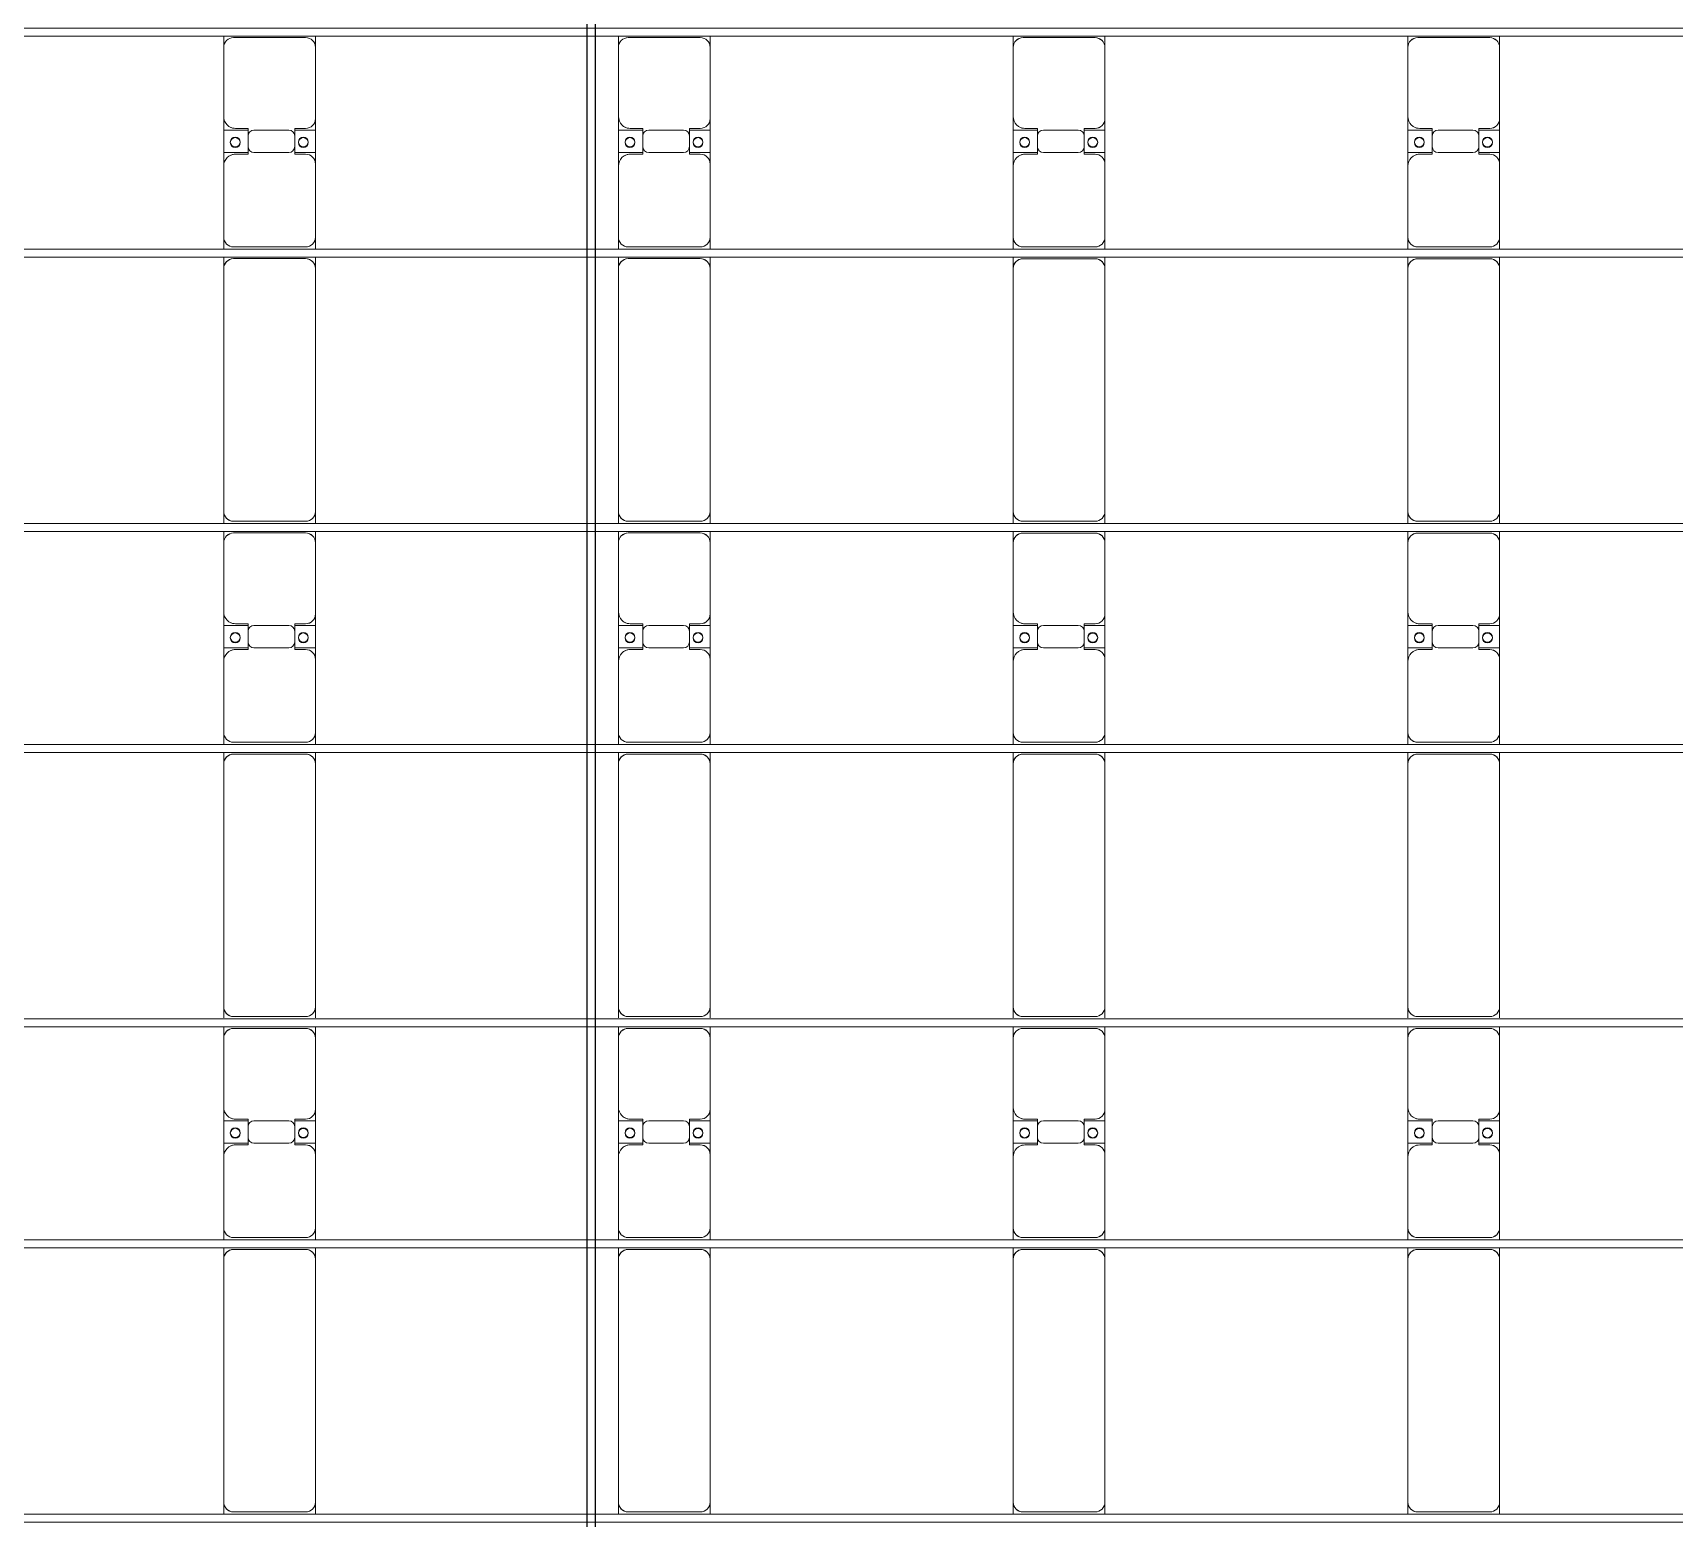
# Model space of a CAD drawing. Header units: millimetres. Extents: x -147246 to 112336, y -213734 to -86506.
# Drawn here: x -89315 to -80998, y -177420 to -169893 of the extents above; entities that cross this region are included whole.
import ezdxf

# ---------------------------------------------------------------- set-up
doc = ezdxf.new("R2010")
doc.units = ezdxf.units.MM
doc.layers.add('A-GENM', color=13, linetype='Continuous', lineweight=9)
doc.layers.add('S-BEAM', color=12, linetype='Continuous', lineweight=9)

# ---------------------------------------------------------------- blocks, each defined once
blk = doc.blocks.new('Dầm C52 - Hộp 40x60-25898-BỐ TRÍ KHUNG KẾT CẤU BÈ PIN 05')
at = {"layer": 'S-BEAM', "color": 3, "lineweight": 25}
for p, q in [((-55982.1, 20), (55982.1, 20)), ((55982.1, -20), (-55982.1, -20))]:
    blk.add_line(p, q, dxfattribs=at)
blk = doc.blocks.new('Dai phao do pin - DẢI PHAO ĐỠ PIN-V5-BỐ TRÍ KHUNG KẾT CẤU BÈ PIN 05')
at = {"layer": 'A-GENM', "color": 7}
for p, q in [((24418.5, 241.6), (24479.7, 241.6)), ((24429.7, 191.6), (24429.7, -173.4)), ((25710.3, 241.6), (24479.7, 241.6)), ((25710.3, 241.6), (25768.5, 241.6)), ((25760.3, -173.4), (25760.3, 191.6)), ((25808.5, 241.6), (25869.7, 241.6)), ((25819.7, 191.6), (25819.7, -173.4)), ((26229.7, 241.6), (25869.7, 241.6)), ((26229.7, 241.6), (26412.2, 241.6)), ((26289.7, 118.2), (26289.7, 181.6)), ((26297.8, 241.6), (26480.3, 241.6)), ((26297.8, 118.2), (26297.8, 241.6)), ((26412.2, 241.6), (26412.2, 118.2)), ((26420.3, 181.6), (26420.3, 118.2)), ((26830.3, 241.6), (26480.3, 241.6)), ((26830.3, 241.6), (26888.5, 241.6)), ((26880.3, -173.4), (26880.3, 191.6)), ((26933.6, 241.6), (26989.7, 241.6)), ((26939.7, 191.6), (26939.7, -173.4)), ((28220.3, 241.6), (26989.7, 241.6)), ((28220.3, 241.6), (28278.5, 241.6)), ((28270.3, -173.4), (28270.3, 191.6)), ((28318.5, 241.6), (28379.7, 241.6)), ((28329.7, 191.6), (28329.7, -173.4)), ((28739.7, 241.6), (28379.7, 241.6)), ((28739.7, 241.6), (28922.2, 241.6)), ((28799.7, 118.2), (28799.7, 181.6)), ((28807.8, 241.6), (28990.3, 241.6)), ((28807.8, 118.2), (28807.8, 241.6)), ((28922.2, 241.6), (28922.2, 118.2)), ((28930.3, 181.6), (28930.3, 118.2)), ((29340.3, 241.6), (28990.3, 241.6)), ((29340.3, 241.6), (29398.5, 241.6)), ((29390.3, -173.4), (29390.3, 191.6)), ((29438.5, 241.6), (29499.7, 241.6)), ((29449.7, 191.6), (29449.7, -173.4)), ((30730.3, 241.6), (29499.7, 241.6)), ((30730.3, 241.6), (30788.5, 241.6)), ((30780.3, -173.4), (30780.3, 191.6)), ((30828.5, 241.6), (30889.7, 241.6)), ((30839.7, 191.6), (30839.7, -173.4)), ((31249.7, 241.6), (30889.7, 241.6)), ((31249.7, 241.6), (31432.2, 241.6)), ((31309.7, 118.2), (31309.7, 181.6)), ((31317.8, 241.6), (31500.3, 241.6)), ((31317.8, 118.2), (31317.8, 241.6)), ((31432.2, 241.6), (31432.2, 118.2)), ((31440.3, 181.6), (31440.3, 118.2)), ((31850.3, 241.6), (31500.3, 241.6)), ((31850.3, 241.6), (31908.5, 241.6)), ((31900.3, -173.4), (31900.3, 191.6)), ((26382.2, 118.2), (26289.7, 118.2)), ((26297.8, 88.2), (26297.8, -88.2)), ((26420.3, 118.2), (26327.8, 118.2)), ((26412.2, -88.2), (26412.2, 88.2)), ((28892.2, 118.2), (28799.7, 118.2)), ((28807.8, 88.2), (28807.8, -88.2)), ((28930.3, 118.2), (28837.8, 118.2)), ((28922.2, -88.2), (28922.2, 88.2)), ((31402.2, 118.2), (31309.7, 118.2)), ((31317.8, 88.2), (31317.8, -88.2)), ((31440.3, 118.2), (31347.8, 118.2)), ((31432.2, -88.2), (31432.2, 88.2)), ((26289.7, -173.4), (26289.7, -118.2)), ((26289.7, -118.2), (26382.2, -118.2)), ((26297.8, -223.4), (26297.8, -118.2)), ((26327.8, -118.2), (26420.3, -118.2)), ((26412.2, -118.2), (26412.2, -223.4)), ((26420.3, -118.2), (26420.3, -173.4)), ((28799.7, -173.4), (28799.7, -118.2)), ((28799.7, -118.2), (28892.2, -118.2)), ((28807.8, -223.4), (28807.8, -118.2)), ((28837.8, -118.2), (28930.3, -118.2)), ((28922.2, -118.2), (28922.2, -223.4)), ((28930.3, -118.2), (28930.3, -173.4)), ((31309.7, -173.4), (31309.7, -118.2)), ((31309.7, -118.2), (31402.2, -118.2)), ((31317.8, -223.4), (31317.8, -118.2)), ((31347.8, -118.2), (31440.3, -118.2)), ((31432.2, -118.2), (31432.2, -223.4)), ((31440.3, -118.2), (31440.3, -173.4)), ((24479.7, -223.4), (24418.5, -223.4)), ((24479.7, -223.4), (25710.3, -223.4)), ((25768.5, -223.4), (25710.3, -223.4)), ((25869.7, -223.4), (25808.5, -223.4)), ((25869.7, -223.4), (26239.7, -223.4)), ((26412.2, -223.4), (26239.7, -223.4)), ((26470.3, -223.4), (26297.8, -223.4)), ((26470.3, -223.4), (26830.3, -223.4)), ((26888.5, -223.4), (26830.3, -223.4)), ((26989.7, -223.4), (26933.6, -223.4)), ((26989.7, -223.4), (28220.3, -223.4)), ((28278.5, -223.4), (28220.3, -223.4)), ((28379.7, -223.4), (28318.5, -223.4)), ((28379.7, -223.4), (28749.7, -223.4)), ((28922.2, -223.4), (28749.7, -223.4)), ((28980.3, -223.4), (28807.8, -223.4)), ((28980.3, -223.4), (29340.3, -223.4)), ((29398.5, -223.4), (29340.3, -223.4)), ((29499.7, -223.4), (29438.5, -223.4)), ((29499.7, -223.4), (30730.3, -223.4)), ((30788.5, -223.4), (30730.3, -223.4)), ((30889.7, -223.4), (30828.5, -223.4)), ((30889.7, -223.4), (31259.7, -223.4)), ((31432.2, -223.4), (31259.7, -223.4)), ((31490.3, -223.4), (31317.8, -223.4)), ((31490.3, -223.4), (31850.3, -223.4)), ((31908.5, -223.4), (31850.3, -223.4))]:
    blk.add_line(p, q, dxfattribs=at)
for centre, radius, start, end in [((24479.7, 191.6), 50, 90, 180), ((24479.7, 191.6), 50, 105, 180), ((25710.3, 191.6), 50, 360, 90), ((25710.3, 191.6), 50, 15, 90), ((25869.7, 191.6), 50, 90, 180), ((25869.7, 191.6), 50, 135, 180), ((26229.7, 181.6), 60, 0, 90), ((26229.7, 181.6), 60, 0, 30), ((26348.6, 183.2), 25, 360, 180), ((26348.6, 183.2), 25, 180, 0), ((26351.4, 183.2), 25, 0, 180), ((26351.4, 183.2), 25, 180, 0), ((26480.3, 181.6), 60, 90, 180), ((26480.3, 181.6), 60, 150, 180), ((26830.3, 191.6), 50, 360, 90), ((26830.3, 191.6), 50, 360, 45), ((26989.7, 191.6), 50, 90, 180), ((26989.7, 191.6), 50, 105, 180), ((28220.3, 191.6), 50, 0, 90), ((28220.3, 191.6), 50, 15, 90), ((28379.7, 191.6), 50, 90, 180), ((28379.7, 191.6), 50, 135, 180), ((28739.7, 181.6), 60, 360, 90), ((28739.7, 181.6), 60, 360, 30), ((28858.6, 183.2), 25, 360, 180), ((28858.6, 183.2), 25, 180, 0), ((28861.4, 183.2), 25, 0, 180), ((28861.4, 183.2), 25, 180, 360), ((28990.3, 181.6), 60, 90, 180), ((28990.3, 181.6), 60, 150, 180), ((29340.3, 191.6), 50, 0, 90), ((29340.3, 191.6), 50, 0, 45), ((29499.7, 191.6), 50, 90, 180), ((29499.7, 191.6), 50, 105, 180), ((30730.3, 191.6), 50, 0, 90), ((30730.3, 191.6), 50, 15, 90), ((30889.7, 191.6), 50, 90, 180), ((30889.7, 191.6), 50, 135, 180), ((31249.7, 181.6), 60, 360, 90), ((31249.7, 181.6), 60, 360, 30), ((31368.6, 183.2), 25, 360, 180), ((31368.6, 183.2), 25, 180, 360), ((31371.4, 183.2), 25, 0, 180), ((31371.4, 183.2), 25, 180, 0), ((31500.3, 181.6), 60, 90, 180), ((31500.3, 181.6), 60, 150, 180), ((31850.3, 191.6), 50, 0, 90), ((31850.3, 191.6), 50, 0, 45), ((26327.8, 88.2), 30, 90, 180), ((26382.2, 88.2), 30, 360, 90), ((28837.8, 88.2), 30, 90, 180), ((28892.2, 88.2), 30, 0, 90), ((31347.8, 88.2), 30, 90, 180), ((31402.2, 88.2), 30, 0, 90), ((26327.8, -88.2), 30, 180, 270), ((26348.6, -161.8), 25, 360, 180), ((26348.6, -161.8), 25, 180, 360), ((26351.4, -161.8), 25, 360, 180), ((26351.4, -161.8), 25, 180, 360), ((26382.2, -88.2), 30, 270, 0), ((28837.8, -88.2), 30, 180, 270), ((28858.6, -161.8), 25, 360, 180), ((28858.6, -161.8), 25, 180, 360), ((28861.4, -161.8), 25, 0, 180), ((28861.4, -161.8), 25, 180, 360), ((28892.2, -88.2), 30, 270, 360), ((31347.8, -88.2), 30, 180, 270), ((31368.6, -161.8), 25, 360, 180), ((31368.6, -161.8), 25, 180, 360), ((31371.4, -161.8), 25, 360, 180), ((31371.4, -161.8), 25, 180, 0), ((31402.2, -88.2), 30, 270, 0), ((24479.7, -173.4), 50, 180, 270), ((24479.7, -173.4), 50, 180, 270), ((25710.3, -173.4), 50, 270, 360), ((25710.3, -173.4), 50, 285, 360), ((25869.7, -173.4), 50, 180, 270), ((25869.7, -173.4), 50, 180, 225), ((26239.7, -173.4), 50, 270, 0), ((26239.7, -173.4), 50, 315, 0), ((26470.3, -173.4), 50, 180, 270), ((26470.3, -173.4), 50, 180, 225), ((26830.3, -173.4), 50, 270, 0), ((26830.3, -173.4), 50, 315, 360), ((26989.7, -173.4), 50, 180, 270), ((26989.7, -173.4), 50, 180, 270), ((28220.3, -173.4), 50, 270, 360), ((28220.3, -173.4), 50, 285, 360), ((28379.7, -173.4), 50, 180, 270), ((28379.7, -173.4), 50, 180, 225), ((28749.7, -173.4), 50, 270, 360), ((28749.7, -173.4), 50, 315, 0), ((28980.3, -173.4), 50, 180, 270), ((28980.3, -173.4), 50, 180, 225), ((29340.3, -173.4), 50, 270, 360), ((29340.3, -173.4), 50, 315, 360), ((29499.7, -173.4), 50, 180, 270), ((29499.7, -173.4), 50, 180, 270), ((30730.3, -173.4), 50, 270, 0), ((30730.3, -173.4), 50, 285, 0), ((30889.7, -173.4), 50, 180, 270), ((30889.7, -173.4), 50, 180, 225), ((31259.7, -173.4), 50, 270, 360), ((31259.7, -173.4), 50, 315, 0), ((31490.3, -173.4), 50, 180, 270), ((31490.3, -173.4), 50, 180, 225), ((31850.3, -173.4), 50, 270, 0), ((31850.3, -173.4), 50, 315, 0)]:
    blk.add_arc(centre, radius, start, end, dxfattribs=at)
blk = doc.blocks.new('Dai phao do pin - DẢI PHAO ĐỠ PIN-V6-BỐ TRÍ KHUNG KẾT CẤU BÈ PIN 05')
at = {"layer": 'A-GENM', "color": 7}
for p, q in [((24418.5, 241.6), (24479.7, 241.6)), ((24429.7, 191.6), (24429.7, -173.4)), ((25710.3, 241.6), (24479.7, 241.6)), ((25710.3, 241.6), (25768.5, 241.6)), ((25760.3, -173.4), (25760.3, 191.6)), ((25808.5, 241.6), (25869.7, 241.6)), ((25819.7, 191.6), (25819.7, -173.4)), ((26229.7, 241.6), (25869.7, 241.6)), ((26229.7, 241.6), (26412.2, 241.6)), ((26289.7, 118.2), (26289.7, 181.6)), ((26297.8, 241.6), (26480.3, 241.6)), ((26297.8, 118.2), (26297.8, 241.6)), ((26412.2, 241.6), (26412.2, 118.2)), ((26420.3, 181.6), (26420.3, 118.2)), ((26830.3, 241.6), (26480.3, 241.6)), ((26830.3, 241.6), (26888.5, 241.6)), ((26880.3, -173.4), (26880.3, 191.6)), ((26933.6, 241.6), (26989.7, 241.6)), ((26939.7, 191.6), (26939.7, -173.4)), ((28220.3, 241.6), (26989.7, 241.6)), ((28220.3, 241.6), (28278.5, 241.6)), ((28270.3, -173.4), (28270.3, 191.6)), ((28318.5, 241.6), (28379.7, 241.6)), ((28329.7, 191.6), (28329.7, -173.4)), ((28739.7, 241.6), (28379.7, 241.6)), ((28739.7, 241.6), (28922.2, 241.6)), ((28799.7, 118.2), (28799.7, 181.6)), ((28807.8, 241.6), (28990.3, 241.6)), ((28807.8, 118.2), (28807.8, 241.6)), ((28922.2, 241.6), (28922.2, 118.2)), ((28930.3, 181.6), (28930.3, 118.2)), ((29340.3, 241.6), (28990.3, 241.6)), ((29340.3, 241.6), (29398.5, 241.6)), ((29390.3, -173.4), (29390.3, 191.6)), ((29438.5, 241.6), (29499.7, 241.6)), ((29449.7, 191.6), (29449.7, -173.4)), ((30730.3, 241.6), (29499.7, 241.6)), ((30730.3, 241.6), (30788.5, 241.6)), ((30780.3, -173.4), (30780.3, 191.6)), ((30828.5, 241.6), (30889.7, 241.6)), ((30839.7, 191.6), (30839.7, -173.4)), ((31249.7, 241.6), (30889.7, 241.6)), ((31249.7, 241.6), (31432.2, 241.6)), ((31309.7, 118.2), (31309.7, 181.6)), ((31317.8, 241.6), (31500.3, 241.6)), ((31317.8, 118.2), (31317.8, 241.6)), ((31432.2, 241.6), (31432.2, 118.2)), ((31440.3, 181.6), (31440.3, 118.2)), ((31850.3, 241.6), (31500.3, 241.6)), ((31850.3, 241.6), (31908.5, 241.6)), ((31900.3, -173.4), (31900.3, 191.6)), ((26382.2, 118.2), (26289.7, 118.2)), ((26297.8, 88.2), (26297.8, -88.2)), ((26420.3, 118.2), (26327.8, 118.2)), ((26412.2, -88.2), (26412.2, 88.2)), ((28892.2, 118.2), (28799.7, 118.2)), ((28807.8, 88.2), (28807.8, -88.2)), ((28930.3, 118.2), (28837.8, 118.2)), ((28922.2, -88.2), (28922.2, 88.2)), ((31402.2, 118.2), (31309.7, 118.2)), ((31317.8, 88.2), (31317.8, -88.2)), ((31440.3, 118.2), (31347.8, 118.2)), ((31432.2, -88.2), (31432.2, 88.2)), ((26289.7, -173.4), (26289.7, -118.2)), ((26289.7, -118.2), (26382.2, -118.2)), ((26297.8, -223.4), (26297.8, -118.2)), ((26327.8, -118.2), (26420.3, -118.2)), ((26412.2, -118.2), (26412.2, -223.4)), ((26420.3, -118.2), (26420.3, -173.4)), ((28799.7, -173.4), (28799.7, -118.2)), ((28799.7, -118.2), (28892.2, -118.2)), ((28807.8, -223.4), (28807.8, -118.2)), ((28837.8, -118.2), (28930.3, -118.2)), ((28922.2, -118.2), (28922.2, -223.4)), ((28930.3, -118.2), (28930.3, -173.4)), ((31309.7, -173.4), (31309.7, -118.2)), ((31309.7, -118.2), (31402.2, -118.2)), ((31317.8, -223.4), (31317.8, -118.2)), ((31347.8, -118.2), (31440.3, -118.2)), ((31432.2, -118.2), (31432.2, -223.4)), ((31440.3, -118.2), (31440.3, -173.4)), ((24479.7, -223.4), (24418.5, -223.4)), ((24479.7, -223.4), (25710.3, -223.4)), ((25768.5, -223.4), (25710.3, -223.4)), ((25869.7, -223.4), (25808.5, -223.4)), ((25869.7, -223.4), (26239.7, -223.4)), ((26412.2, -223.4), (26239.7, -223.4)), ((26470.3, -223.4), (26297.8, -223.4)), ((26470.3, -223.4), (26830.3, -223.4)), ((26888.5, -223.4), (26830.3, -223.4)), ((26989.7, -223.4), (26933.6, -223.4)), ((26989.7, -223.4), (28220.3, -223.4)), ((28278.5, -223.4), (28220.3, -223.4)), ((28379.7, -223.4), (28318.5, -223.4)), ((28379.7, -223.4), (28749.7, -223.4)), ((28922.2, -223.4), (28749.7, -223.4)), ((28980.3, -223.4), (28807.8, -223.4)), ((28980.3, -223.4), (29340.3, -223.4)), ((29398.5, -223.4), (29340.3, -223.4)), ((29499.7, -223.4), (29438.5, -223.4)), ((29499.7, -223.4), (30730.3, -223.4)), ((30788.5, -223.4), (30730.3, -223.4)), ((30889.7, -223.4), (30828.5, -223.4)), ((30889.7, -223.4), (31259.7, -223.4)), ((31432.2, -223.4), (31259.7, -223.4)), ((31490.3, -223.4), (31317.8, -223.4)), ((31490.3, -223.4), (31850.3, -223.4)), ((31908.5, -223.4), (31850.3, -223.4))]:
    blk.add_line(p, q, dxfattribs=at)
for centre, radius, start, end in [((24479.7, 191.6), 50, 90, 180), ((24479.7, 191.6), 50, 105, 180), ((25710.3, 191.6), 50, 360, 90), ((25710.3, 191.6), 50, 15, 90), ((25869.7, 191.6), 50, 90, 180), ((25869.7, 191.6), 50, 135, 180), ((26229.7, 181.6), 60, 0, 90), ((26229.7, 181.6), 60, 0, 30), ((26348.6, 183.2), 25, 360, 180), ((26348.6, 183.2), 25, 180, 0), ((26351.4, 183.2), 25, 0, 180), ((26351.4, 183.2), 25, 180, 0), ((26480.3, 181.6), 60, 90, 180), ((26480.3, 181.6), 60, 150, 180), ((26830.3, 191.6), 50, 360, 90), ((26830.3, 191.6), 50, 360, 45), ((26989.7, 191.6), 50, 90, 180), ((26989.7, 191.6), 50, 105, 180), ((28220.3, 191.6), 50, 0, 90), ((28220.3, 191.6), 50, 15, 90), ((28379.7, 191.6), 50, 90, 180), ((28379.7, 191.6), 50, 135, 180), ((28739.7, 181.6), 60, 360, 90), ((28739.7, 181.6), 60, 360, 30), ((28858.6, 183.2), 25, 360, 180), ((28858.6, 183.2), 25, 180, 0), ((28861.4, 183.2), 25, 0, 180), ((28861.4, 183.2), 25, 180, 360), ((28990.3, 181.6), 60, 90, 180), ((28990.3, 181.6), 60, 150, 180), ((29340.3, 191.6), 50, 0, 90), ((29340.3, 191.6), 50, 0, 45), ((29499.7, 191.6), 50, 90, 180), ((29499.7, 191.6), 50, 105, 180), ((30730.3, 191.6), 50, 0, 90), ((30730.3, 191.6), 50, 15, 90), ((30889.7, 191.6), 50, 90, 180), ((30889.7, 191.6), 50, 135, 180), ((31249.7, 181.6), 60, 360, 90), ((31249.7, 181.6), 60, 360, 30), ((31368.6, 183.2), 25, 360, 180), ((31368.6, 183.2), 25, 180, 360), ((31371.4, 183.2), 25, 0, 180), ((31371.4, 183.2), 25, 180, 0), ((31500.3, 181.6), 60, 90, 180), ((31500.3, 181.6), 60, 150, 180), ((31850.3, 191.6), 50, 0, 90), ((31850.3, 191.6), 50, 0, 45), ((26327.8, 88.2), 30, 90, 180), ((26382.2, 88.2), 30, 360, 90), ((28837.8, 88.2), 30, 90, 180), ((28892.2, 88.2), 30, 0, 90), ((31347.8, 88.2), 30, 90, 180), ((31402.2, 88.2), 30, 0, 90), ((26327.8, -88.2), 30, 180, 270), ((26348.6, -161.8), 25, 360, 180), ((26348.6, -161.8), 25, 180, 360), ((26351.4, -161.8), 25, 360, 180), ((26351.4, -161.8), 25, 180, 360), ((26382.2, -88.2), 30, 270, 0), ((28837.8, -88.2), 30, 180, 270), ((28858.6, -161.8), 25, 360, 180), ((28858.6, -161.8), 25, 180, 360), ((28861.4, -161.8), 25, 0, 180), ((28861.4, -161.8), 25, 180, 360), ((28892.2, -88.2), 30, 270, 360), ((31347.8, -88.2), 30, 180, 270), ((31368.6, -161.8), 25, 360, 180), ((31368.6, -161.8), 25, 180, 360), ((31371.4, -161.8), 25, 360, 180), ((31371.4, -161.8), 25, 180, 0), ((31402.2, -88.2), 30, 270, 0), ((24479.7, -173.4), 50, 180, 270), ((24479.7, -173.4), 50, 180, 270), ((25710.3, -173.4), 50, 270, 360), ((25710.3, -173.4), 50, 285, 360), ((25869.7, -173.4), 50, 180, 270), ((25869.7, -173.4), 50, 180, 225), ((26239.7, -173.4), 50, 270, 0), ((26239.7, -173.4), 50, 315, 0), ((26470.3, -173.4), 50, 180, 270), ((26470.3, -173.4), 50, 180, 225), ((26830.3, -173.4), 50, 270, 0), ((26830.3, -173.4), 50, 315, 360), ((26989.7, -173.4), 50, 180, 270), ((26989.7, -173.4), 50, 180, 270), ((28220.3, -173.4), 50, 270, 360), ((28220.3, -173.4), 50, 285, 360), ((28379.7, -173.4), 50, 180, 270), ((28379.7, -173.4), 50, 180, 225), ((28749.7, -173.4), 50, 270, 360), ((28749.7, -173.4), 50, 315, 0), ((28980.3, -173.4), 50, 180, 270), ((28980.3, -173.4), 50, 180, 225), ((29340.3, -173.4), 50, 270, 360), ((29340.3, -173.4), 50, 315, 360), ((29499.7, -173.4), 50, 180, 270), ((29499.7, -173.4), 50, 180, 270), ((30730.3, -173.4), 50, 270, 0), ((30730.3, -173.4), 50, 285, 0), ((30889.7, -173.4), 50, 180, 270), ((30889.7, -173.4), 50, 180, 225), ((31259.7, -173.4), 50, 270, 360), ((31259.7, -173.4), 50, 315, 0), ((31490.3, -173.4), 50, 180, 270), ((31490.3, -173.4), 50, 180, 225), ((31850.3, -173.4), 50, 270, 0), ((31850.3, -173.4), 50, 315, 0)]:
    blk.add_arc(centre, radius, start, end, dxfattribs=at)
blk = doc.blocks.new('Dai phao do pin - DẢI PHAO ĐỠ PIN-V7-BỐ TRÍ KHUNG KẾT CẤU BÈ PIN 05')
at = {"layer": 'A-GENM', "color": 7}
for p, q in [((24418.5, 241.6), (24479.7, 241.6)), ((24429.7, 191.6), (24429.7, -173.4)), ((25710.3, 241.6), (24479.7, 241.6)), ((25710.3, 241.6), (25768.5, 241.6)), ((25760.3, -173.4), (25760.3, 191.6)), ((25808.5, 241.6), (25869.7, 241.6)), ((25819.7, 191.6), (25819.7, -173.4)), ((26229.7, 241.6), (25869.7, 241.6)), ((26229.7, 241.6), (26412.2, 241.6)), ((26289.7, 118.2), (26289.7, 181.6)), ((26297.8, 241.6), (26480.3, 241.6)), ((26297.8, 118.2), (26297.8, 241.6)), ((26412.2, 241.6), (26412.2, 118.2)), ((26420.3, 181.6), (26420.3, 118.2)), ((26830.3, 241.6), (26480.3, 241.6)), ((26830.3, 241.6), (26888.5, 241.6)), ((26880.3, -173.4), (26880.3, 191.6)), ((26933.6, 241.6), (26989.7, 241.6)), ((26939.7, 191.6), (26939.7, -173.4)), ((28220.3, 241.6), (26989.7, 241.6)), ((28220.3, 241.6), (28278.5, 241.6)), ((28270.3, -173.4), (28270.3, 191.6)), ((28318.5, 241.6), (28379.7, 241.6)), ((28329.7, 191.6), (28329.7, -173.4)), ((28739.7, 241.6), (28379.7, 241.6)), ((28739.7, 241.6), (28922.2, 241.6)), ((28799.7, 118.2), (28799.7, 181.6)), ((28807.8, 241.6), (28990.3, 241.6)), ((28807.8, 118.2), (28807.8, 241.6)), ((28922.2, 241.6), (28922.2, 118.2)), ((28930.3, 181.6), (28930.3, 118.2)), ((29340.3, 241.6), (28990.3, 241.6)), ((29340.3, 241.6), (29398.5, 241.6)), ((29390.3, -173.4), (29390.3, 191.6)), ((29438.5, 241.6), (29499.7, 241.6)), ((29449.7, 191.6), (29449.7, -173.4)), ((30730.3, 241.6), (29499.7, 241.6)), ((30730.3, 241.6), (30788.5, 241.6)), ((30780.3, -173.4), (30780.3, 191.6)), ((30828.5, 241.6), (30889.7, 241.6)), ((30839.7, 191.6), (30839.7, -173.4)), ((31249.7, 241.6), (30889.7, 241.6)), ((31249.7, 241.6), (31432.2, 241.6)), ((31309.7, 118.2), (31309.7, 181.6)), ((31317.8, 241.6), (31500.3, 241.6)), ((31317.8, 118.2), (31317.8, 241.6)), ((31432.2, 241.6), (31432.2, 118.2)), ((31440.3, 181.6), (31440.3, 118.2)), ((31850.3, 241.6), (31500.3, 241.6)), ((31850.3, 241.6), (31908.5, 241.6)), ((31900.3, -173.4), (31900.3, 191.6)), ((26382.2, 118.2), (26289.7, 118.2)), ((26297.8, 88.2), (26297.8, -88.2)), ((26420.3, 118.2), (26327.8, 118.2)), ((26412.2, -88.2), (26412.2, 88.2)), ((28892.2, 118.2), (28799.7, 118.2)), ((28807.8, 88.2), (28807.8, -88.2)), ((28930.3, 118.2), (28837.8, 118.2)), ((28922.2, -88.2), (28922.2, 88.2)), ((31402.2, 118.2), (31309.7, 118.2)), ((31317.8, 88.2), (31317.8, -88.2)), ((31440.3, 118.2), (31347.8, 118.2)), ((31432.2, -88.2), (31432.2, 88.2)), ((26289.7, -173.4), (26289.7, -118.2)), ((26289.7, -118.2), (26382.2, -118.2)), ((26297.8, -223.4), (26297.8, -118.2)), ((26327.8, -118.2), (26420.3, -118.2)), ((26412.2, -118.2), (26412.2, -223.4)), ((26420.3, -118.2), (26420.3, -173.4)), ((28799.7, -173.4), (28799.7, -118.2)), ((28799.7, -118.2), (28892.2, -118.2)), ((28807.8, -223.4), (28807.8, -118.2)), ((28837.8, -118.2), (28930.3, -118.2)), ((28922.2, -118.2), (28922.2, -223.4)), ((28930.3, -118.2), (28930.3, -173.4)), ((31309.7, -173.4), (31309.7, -118.2)), ((31309.7, -118.2), (31402.2, -118.2)), ((31317.8, -223.4), (31317.8, -118.2)), ((31347.8, -118.2), (31440.3, -118.2)), ((31432.2, -118.2), (31432.2, -223.4)), ((31440.3, -118.2), (31440.3, -173.4)), ((24479.7, -223.4), (24418.5, -223.4)), ((24479.7, -223.4), (25710.3, -223.4)), ((25768.5, -223.4), (25710.3, -223.4)), ((25869.7, -223.4), (25808.5, -223.4)), ((25869.7, -223.4), (26239.7, -223.4)), ((26412.2, -223.4), (26239.7, -223.4)), ((26470.3, -223.4), (26297.8, -223.4)), ((26470.3, -223.4), (26830.3, -223.4)), ((26888.5, -223.4), (26830.3, -223.4)), ((26989.7, -223.4), (26933.6, -223.4)), ((26989.7, -223.4), (28220.3, -223.4)), ((28278.5, -223.4), (28220.3, -223.4)), ((28379.7, -223.4), (28318.5, -223.4)), ((28379.7, -223.4), (28749.7, -223.4)), ((28922.2, -223.4), (28749.7, -223.4)), ((28980.3, -223.4), (28807.8, -223.4)), ((28980.3, -223.4), (29340.3, -223.4)), ((29398.5, -223.4), (29340.3, -223.4)), ((29499.7, -223.4), (29438.5, -223.4)), ((29499.7, -223.4), (30730.3, -223.4)), ((30788.5, -223.4), (30730.3, -223.4)), ((30889.7, -223.4), (30828.5, -223.4)), ((30889.7, -223.4), (31259.7, -223.4)), ((31432.2, -223.4), (31259.7, -223.4)), ((31490.3, -223.4), (31317.8, -223.4)), ((31490.3, -223.4), (31850.3, -223.4)), ((31908.5, -223.4), (31850.3, -223.4))]:
    blk.add_line(p, q, dxfattribs=at)
for centre, radius, start, end in [((24479.7, 191.6), 50, 90, 180), ((24479.7, 191.6), 50, 105, 180), ((25710.3, 191.6), 50, 360, 90), ((25710.3, 191.6), 50, 15, 90), ((25869.7, 191.6), 50, 90, 180), ((25869.7, 191.6), 50, 135, 180), ((26229.7, 181.6), 60, 0, 90), ((26229.7, 181.6), 60, 0, 30), ((26348.6, 183.2), 25, 360, 180), ((26348.6, 183.2), 25, 180, 0), ((26351.4, 183.2), 25, 0, 180), ((26351.4, 183.2), 25, 180, 0), ((26480.3, 181.6), 60, 90, 180), ((26480.3, 181.6), 60, 150, 180), ((26830.3, 191.6), 50, 360, 90), ((26830.3, 191.6), 50, 360, 45), ((26989.7, 191.6), 50, 90, 180), ((26989.7, 191.6), 50, 105, 180), ((28220.3, 191.6), 50, 0, 90), ((28220.3, 191.6), 50, 15, 90), ((28379.7, 191.6), 50, 90, 180), ((28379.7, 191.6), 50, 135, 180), ((28739.7, 181.6), 60, 360, 90), ((28739.7, 181.6), 60, 360, 30), ((28858.6, 183.2), 25, 360, 180), ((28858.6, 183.2), 25, 180, 0), ((28861.4, 183.2), 25, 0, 180), ((28861.4, 183.2), 25, 180, 360), ((28990.3, 181.6), 60, 90, 180), ((28990.3, 181.6), 60, 150, 180), ((29340.3, 191.6), 50, 0, 90), ((29340.3, 191.6), 50, 0, 45), ((29499.7, 191.6), 50, 90, 180), ((29499.7, 191.6), 50, 105, 180), ((30730.3, 191.6), 50, 0, 90), ((30730.3, 191.6), 50, 15, 90), ((30889.7, 191.6), 50, 90, 180), ((30889.7, 191.6), 50, 135, 180), ((31249.7, 181.6), 60, 360, 90), ((31249.7, 181.6), 60, 360, 30), ((31368.6, 183.2), 25, 360, 180), ((31368.6, 183.2), 25, 180, 360), ((31371.4, 183.2), 25, 0, 180), ((31371.4, 183.2), 25, 180, 0), ((31500.3, 181.6), 60, 90, 180), ((31500.3, 181.6), 60, 150, 180), ((31850.3, 191.6), 50, 0, 90), ((31850.3, 191.6), 50, 0, 45), ((26327.8, 88.2), 30, 90, 180), ((26382.2, 88.2), 30, 360, 90), ((28837.8, 88.2), 30, 90, 180), ((28892.2, 88.2), 30, 0, 90), ((31347.8, 88.2), 30, 90, 180), ((31402.2, 88.2), 30, 0, 90), ((26327.8, -88.2), 30, 180, 270), ((26348.6, -161.8), 25, 360, 180), ((26348.6, -161.8), 25, 180, 360), ((26351.4, -161.8), 25, 360, 180), ((26351.4, -161.8), 25, 180, 360), ((26382.2, -88.2), 30, 270, 0), ((28837.8, -88.2), 30, 180, 270), ((28858.6, -161.8), 25, 360, 180), ((28858.6, -161.8), 25, 180, 360), ((28861.4, -161.8), 25, 0, 180), ((28861.4, -161.8), 25, 180, 360), ((28892.2, -88.2), 30, 270, 360), ((31347.8, -88.2), 30, 180, 270), ((31368.6, -161.8), 25, 360, 180), ((31368.6, -161.8), 25, 180, 360), ((31371.4, -161.8), 25, 360, 180), ((31371.4, -161.8), 25, 180, 0), ((31402.2, -88.2), 30, 270, 0), ((24479.7, -173.4), 50, 180, 270), ((24479.7, -173.4), 50, 180, 270), ((25710.3, -173.4), 50, 270, 360), ((25710.3, -173.4), 50, 285, 360), ((25869.7, -173.4), 50, 180, 270), ((25869.7, -173.4), 50, 180, 225), ((26239.7, -173.4), 50, 270, 0), ((26239.7, -173.4), 50, 315, 0), ((26470.3, -173.4), 50, 180, 270), ((26470.3, -173.4), 50, 180, 225), ((26830.3, -173.4), 50, 270, 0), ((26830.3, -173.4), 50, 315, 360), ((26989.7, -173.4), 50, 180, 270), ((26989.7, -173.4), 50, 180, 270), ((28220.3, -173.4), 50, 270, 360), ((28220.3, -173.4), 50, 285, 360), ((28379.7, -173.4), 50, 180, 270), ((28379.7, -173.4), 50, 180, 225), ((28749.7, -173.4), 50, 270, 360), ((28749.7, -173.4), 50, 315, 0), ((28980.3, -173.4), 50, 180, 270), ((28980.3, -173.4), 50, 180, 225), ((29340.3, -173.4), 50, 270, 360), ((29340.3, -173.4), 50, 315, 360), ((29499.7, -173.4), 50, 180, 270), ((29499.7, -173.4), 50, 180, 270), ((30730.3, -173.4), 50, 270, 0), ((30730.3, -173.4), 50, 285, 0), ((30889.7, -173.4), 50, 180, 270), ((30889.7, -173.4), 50, 180, 225), ((31259.7, -173.4), 50, 270, 360), ((31259.7, -173.4), 50, 315, 0), ((31490.3, -173.4), 50, 180, 270), ((31490.3, -173.4), 50, 180, 225), ((31850.3, -173.4), 50, 270, 0), ((31850.3, -173.4), 50, 315, 0)]:
    blk.add_arc(centre, radius, start, end, dxfattribs=at)
blk = doc.blocks.new('Dai phao do pin - DẢI PHAO ĐỠ PIN-V8-BỐ TRÍ KHUNG KẾT CẤU BÈ PIN 05')
at = {"layer": 'A-GENM', "color": 7}
for p, q in [((24418.5, 241.6), (24479.7, 241.6)), ((24429.7, 191.6), (24429.7, -173.4)), ((25710.3, 241.6), (24479.7, 241.6)), ((25710.3, 241.6), (25768.5, 241.6)), ((25760.3, -173.4), (25760.3, 191.6)), ((25808.5, 241.6), (25869.7, 241.6)), ((25819.7, 191.6), (25819.7, -173.4)), ((26229.7, 241.6), (25869.7, 241.6)), ((26229.7, 241.6), (26412.2, 241.6)), ((26289.7, 118.2), (26289.7, 181.6)), ((26297.8, 241.6), (26480.3, 241.6)), ((26297.8, 118.2), (26297.8, 241.6)), ((26412.2, 241.6), (26412.2, 118.2)), ((26420.3, 181.6), (26420.3, 118.2)), ((26830.3, 241.6), (26480.3, 241.6)), ((26830.3, 241.6), (26888.5, 241.6)), ((26880.3, -173.4), (26880.3, 191.6)), ((26933.6, 241.6), (26989.7, 241.6)), ((26939.7, 191.6), (26939.7, -173.4)), ((28220.3, 241.6), (26989.7, 241.6)), ((28220.3, 241.6), (28278.5, 241.6)), ((28270.3, -173.4), (28270.3, 191.6)), ((28318.5, 241.6), (28379.7, 241.6)), ((28329.7, 191.6), (28329.7, -173.4)), ((28739.7, 241.6), (28379.7, 241.6)), ((28739.7, 241.6), (28922.2, 241.6)), ((28799.7, 118.2), (28799.7, 181.6)), ((28807.8, 241.6), (28990.3, 241.6)), ((28807.8, 118.2), (28807.8, 241.6)), ((28922.2, 241.6), (28922.2, 118.2)), ((28930.3, 181.6), (28930.3, 118.2)), ((29340.3, 241.6), (28990.3, 241.6)), ((29340.3, 241.6), (29398.5, 241.6)), ((29390.3, -173.4), (29390.3, 191.6)), ((29438.5, 241.6), (29499.7, 241.6)), ((29449.7, 191.6), (29449.7, -173.4)), ((30730.3, 241.6), (29499.7, 241.6)), ((30730.3, 241.6), (30788.5, 241.6)), ((30780.3, -173.4), (30780.3, 191.6)), ((30828.5, 241.6), (30889.7, 241.6)), ((30839.7, 191.6), (30839.7, -173.4)), ((31249.7, 241.6), (30889.7, 241.6)), ((31249.7, 241.6), (31432.2, 241.6)), ((31309.7, 118.2), (31309.7, 181.6)), ((31317.8, 241.6), (31500.3, 241.6)), ((31317.8, 118.2), (31317.8, 241.6)), ((31432.2, 241.6), (31432.2, 118.2)), ((31440.3, 181.6), (31440.3, 118.2)), ((31850.3, 241.6), (31500.3, 241.6)), ((31850.3, 241.6), (31908.5, 241.6)), ((31900.3, -173.4), (31900.3, 191.6)), ((26382.2, 118.2), (26289.7, 118.2)), ((26297.8, 88.2), (26297.8, -88.2)), ((26420.3, 118.2), (26327.8, 118.2)), ((26412.2, -88.2), (26412.2, 88.2)), ((28892.2, 118.2), (28799.7, 118.2)), ((28807.8, 88.2), (28807.8, -88.2)), ((28930.3, 118.2), (28837.8, 118.2)), ((28922.2, -88.2), (28922.2, 88.2)), ((31402.2, 118.2), (31309.7, 118.2)), ((31317.8, 88.2), (31317.8, -88.2)), ((31440.3, 118.2), (31347.8, 118.2)), ((31432.2, -88.2), (31432.2, 88.2)), ((26289.7, -173.4), (26289.7, -118.2)), ((26289.7, -118.2), (26382.2, -118.2)), ((26297.8, -223.4), (26297.8, -118.2)), ((26327.8, -118.2), (26420.3, -118.2)), ((26412.2, -118.2), (26412.2, -223.4)), ((26420.3, -118.2), (26420.3, -173.4)), ((28799.7, -173.4), (28799.7, -118.2)), ((28799.7, -118.2), (28892.2, -118.2)), ((28807.8, -223.4), (28807.8, -118.2)), ((28837.8, -118.2), (28930.3, -118.2)), ((28922.2, -118.2), (28922.2, -223.4)), ((28930.3, -118.2), (28930.3, -173.4)), ((31309.7, -173.4), (31309.7, -118.2)), ((31309.7, -118.2), (31402.2, -118.2)), ((31317.8, -223.4), (31317.8, -118.2)), ((31347.8, -118.2), (31440.3, -118.2)), ((31432.2, -118.2), (31432.2, -223.4)), ((31440.3, -118.2), (31440.3, -173.4)), ((24479.7, -223.4), (24418.5, -223.4)), ((24479.7, -223.4), (25710.3, -223.4)), ((25768.5, -223.4), (25710.3, -223.4)), ((25869.7, -223.4), (25808.5, -223.4)), ((25869.7, -223.4), (26239.7, -223.4)), ((26412.2, -223.4), (26239.7, -223.4)), ((26470.3, -223.4), (26297.8, -223.4)), ((26470.3, -223.4), (26830.3, -223.4)), ((26888.5, -223.4), (26830.3, -223.4)), ((26989.7, -223.4), (26933.6, -223.4)), ((26989.7, -223.4), (28220.3, -223.4)), ((28278.5, -223.4), (28220.3, -223.4)), ((28379.7, -223.4), (28318.5, -223.4)), ((28379.7, -223.4), (28749.7, -223.4)), ((28922.2, -223.4), (28749.7, -223.4)), ((28980.3, -223.4), (28807.8, -223.4)), ((28980.3, -223.4), (29340.3, -223.4)), ((29398.5, -223.4), (29340.3, -223.4)), ((29499.7, -223.4), (29438.5, -223.4)), ((29499.7, -223.4), (30730.3, -223.4)), ((30788.5, -223.4), (30730.3, -223.4)), ((30889.7, -223.4), (30828.5, -223.4)), ((30889.7, -223.4), (31259.7, -223.4)), ((31432.2, -223.4), (31259.7, -223.4)), ((31490.3, -223.4), (31317.8, -223.4)), ((31490.3, -223.4), (31850.3, -223.4)), ((31908.5, -223.4), (31850.3, -223.4))]:
    blk.add_line(p, q, dxfattribs=at)
for centre, radius, start, end in [((24479.7, 191.6), 50, 90, 180), ((24479.7, 191.6), 50, 105, 180), ((25710.3, 191.6), 50, 360, 90), ((25710.3, 191.6), 50, 15, 90), ((25869.7, 191.6), 50, 90, 180), ((25869.7, 191.6), 50, 135, 180), ((26229.7, 181.6), 60, 0, 90), ((26229.7, 181.6), 60, 0, 30), ((26348.6, 183.2), 25, 360, 180), ((26348.6, 183.2), 25, 180, 0), ((26351.4, 183.2), 25, 0, 180), ((26351.4, 183.2), 25, 180, 0), ((26480.3, 181.6), 60, 90, 180), ((26480.3, 181.6), 60, 150, 180), ((26830.3, 191.6), 50, 360, 90), ((26830.3, 191.6), 50, 6.12056, 45), ((26989.7, 191.6), 50, 90, 180), ((26989.7, 191.6), 50, 105, 180), ((28220.3, 191.6), 50, 0, 90), ((28220.3, 191.6), 50, 15, 90), ((28379.7, 191.6), 50, 90, 180), ((28379.7, 191.6), 50, 135, 173.87272), ((28739.7, 181.6), 60, 360, 90), ((28739.7, 181.6), 60, 360, 30), ((28858.6, 183.2), 25, 360, 180), ((28858.6, 183.2), 25, 180, 0), ((28861.4, 183.2), 25, 0, 180), ((28861.4, 183.2), 25, 180, 360), ((28990.3, 181.6), 60, 90, 180), ((28990.3, 181.6), 60, 150, 180), ((29340.3, 191.6), 50, 0, 90), ((29340.3, 191.6), 50, 6.13219, 45), ((29499.7, 191.6), 50, 90, 180), ((29499.7, 191.6), 50, 105, 173.86753), ((30730.3, 191.6), 50, 0, 90), ((30730.3, 191.6), 50, 15, 90), ((30889.7, 191.6), 50, 90, 180), ((30889.7, 191.6), 50, 135, 173.86109), ((31249.7, 181.6), 60, 360, 90), ((31249.7, 181.6), 60, 360, 30), ((31368.6, 183.2), 25, 360, 180), ((31368.6, 183.2), 25, 180, 360), ((31371.4, 183.2), 25, 0, 180), ((31371.4, 183.2), 25, 180, 0), ((31500.3, 181.6), 60, 90, 180), ((31500.3, 181.6), 60, 150, 180), ((31850.3, 191.6), 50, 0, 90), ((31850.3, 191.6), 50, 0, 45), ((26327.8, 88.2), 30, 90, 180), ((26382.2, 88.2), 30, 360, 90), ((28837.8, 88.2), 30, 90, 180), ((28892.2, 88.2), 30, 0, 90), ((31347.8, 88.2), 30, 90, 180), ((31402.2, 88.2), 30, 0, 90), ((26327.8, -88.2), 30, 180, 270), ((26348.6, -161.8), 25, 360, 180), ((26348.6, -161.8), 25, 180, 360), ((26351.4, -161.8), 25, 360, 180), ((26351.4, -161.8), 25, 180, 360), ((26382.2, -88.2), 30, 270, 0), ((28837.8, -88.2), 30, 180, 270), ((28858.6, -161.8), 25, 360, 180), ((28858.6, -161.8), 25, 180, 360), ((28861.4, -161.8), 25, 0, 180), ((28861.4, -161.8), 25, 180, 360), ((28892.2, -88.2), 30, 270, 360), ((31347.8, -88.2), 30, 180, 270), ((31368.6, -161.8), 25, 360, 180), ((31368.6, -161.8), 25, 180, 360), ((31371.4, -161.8), 25, 360, 180), ((31371.4, -161.8), 25, 180, 0), ((31402.2, -88.2), 30, 270, 0), ((24479.7, -173.4), 50, 180, 270), ((24479.7, -173.4), 50, 180, 270), ((25710.3, -173.4), 50, 270, 360), ((25710.3, -173.4), 50, 285, 360), ((25869.7, -173.4), 50, 180, 270), ((25869.7, -173.4), 50, 180, 225), ((26239.7, -173.4), 50, 270, 0), ((26239.7, -173.4), 50, 315, 0), ((26470.3, -173.4), 50, 180, 270), ((26470.3, -173.4), 50, 180, 225), ((26830.3, -173.4), 50, 270, 0), ((26830.3, -173.4), 50, 315, 360), ((26989.7, -173.4), 50, 180, 270), ((26989.7, -173.4), 50, 180, 270), ((28220.3, -173.4), 50, 270, 360), ((28220.3, -173.4), 50, 285, 360), ((28379.7, -173.4), 50, 180, 270), ((28379.7, -173.4), 50, 180, 225), ((28749.7, -173.4), 50, 270, 360), ((28749.7, -173.4), 50, 315, 0), ((28980.3, -173.4), 50, 180, 270), ((28980.3, -173.4), 50, 180, 225), ((29340.3, -173.4), 50, 270, 360), ((29340.3, -173.4), 50, 315, 360), ((29499.7, -173.4), 50, 180, 270), ((29499.7, -173.4), 50, 180, 270), ((30730.3, -173.4), 50, 270, 0), ((30730.3, -173.4), 50, 285, 0), ((30889.7, -173.4), 50, 180, 270), ((30889.7, -173.4), 50, 180, 225), ((31259.7, -173.4), 50, 270, 360), ((31259.7, -173.4), 50, 315, 0), ((31490.3, -173.4), 50, 180, 270), ((31490.3, -173.4), 50, 180, 225), ((31850.3, -173.4), 50, 270, 0), ((31850.3, -173.4), 50, 315, 0)]:
    blk.add_arc(centre, radius, start, end, dxfattribs=at)
blk = doc.blocks.new('Dầm C52 - Dầm C52-18923-BỐ TRÍ KHUNG KẾT CẤU BÈ PIN 05')
at = {"layer": 'S-BEAM', "color": 1}
for p, q in [((-52556.1, 20), (52556.1, 20)), ((52556.1, -20), (-52556.1, -20))]:
    blk.add_line(p, q, dxfattribs=at)
blk = doc.blocks.new('HOBANMONG_BEPIN 5_rvt-1-BỐ TRÍ KHUNG KẾT CẤU BÈ PIN 05')
at = {"layer": 'A-GENM', "color": 3, "lineweight": 25, "rotation": 89.99977101252024}
for name, p in [('Dai phao do pin - DẢI PHAO ĐỠ PIN-V5-BỐ TRÍ KHUNG KẾT CẤU BÈ PIN 05', (-88105.9, -201817.9)), ('Dai phao do pin - DẢI PHAO ĐỠ PIN-V6-BỐ TRÍ KHUNG KẾT CẤU BÈ PIN 05', (-86105.9, -201817.9)), ('Dai phao do pin - DẢI PHAO ĐỠ PIN-V7-BỐ TRÍ KHUNG KẾT CẤU BÈ PIN 05', (-84105.9, -201818)), ('Dai phao do pin - DẢI PHAO ĐỠ PIN-V8-BỐ TRÍ KHUNG KẾT CẤU BÈ PIN 05', (-82105.9, -201818))]:
    blk.add_blockref(name, p, dxfattribs=at)
at = {"layer": 'S-BEAM', "color": 3, "lineweight": 25}
for name, p, rotation in [('Dầm C52 - Hộp 40x60-25898-BỐ TRÍ KHUNG KẾT CẤU BÈ PIN 05', (-86485.7, -148536.8), 269.9997710125197), ('Dầm C52 - Dầm C52-18923-BỐ TRÍ KHUNG KẾT CẤU BÈ PIN 05', (-44162, -169889.7), 179.9997710135151), ('Dầm C52 - Dầm C52-18923-BỐ TRÍ KHUNG KẾT CẤU BÈ PIN 05', (-44162, -171009.7), 179.9997710135151), ('Dầm C52 - Dầm C52-18923-BỐ TRÍ KHUNG KẾT CẤU BÈ PIN 05', (-44162, -172399.7), 179.9997710135151), ('Dầm C52 - Dầm C52-18923-BỐ TRÍ KHUNG KẾT CẤU BÈ PIN 05', (-44162, -173519.7), 179.9997710135151), ('Dầm C52 - Dầm C52-18923-BỐ TRÍ KHUNG KẾT CẤU BÈ PIN 05', (-44162, -174909.7), 179.9997710135151), ('Dầm C52 - Dầm C52-18923-BỐ TRÍ KHUNG KẾT CẤU BÈ PIN 05', (-44162, -176029.7), 179.9997710135151), ('Dầm C52 - Dầm C52-18923-BỐ TRÍ KHUNG KẾT CẤU BÈ PIN 05', (-44162, -177419.7), 179.9997710135151)]:
    blk.add_blockref(name, p, dxfattribs=dict(at, rotation=rotation))

msp = doc.modelspace()

# ---------------------------------------------------------------- block references
at = {"lineweight": 5}
msp.add_blockref('HOBANMONG_BEPIN 5_rvt-1-BỐ TRÍ KHUNG KẾT CẤU BÈ PIN 05', (0, 0), dxfattribs=at)

doc.saveas('drawing.dxf')
